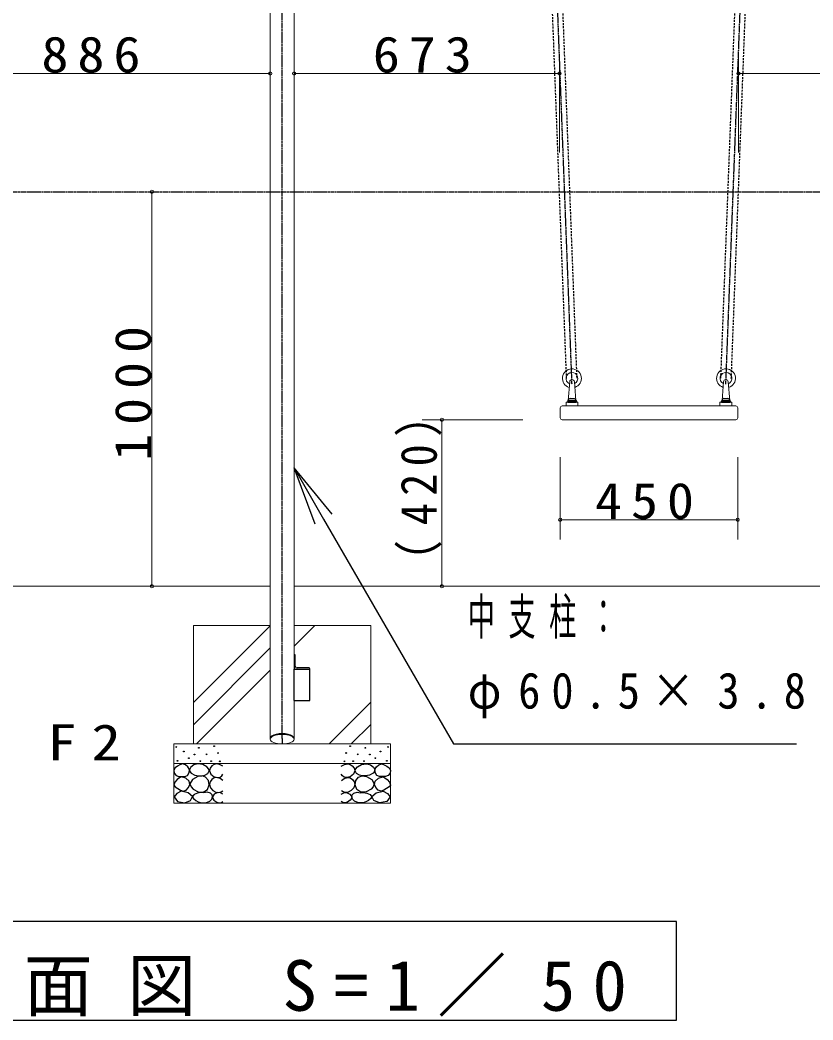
# Model space of a CAD drawing. Units: millimetres, scale not verified, with parts at other scales. Extents: x -19540 to 0, y -2390 to 13350.
# Drawn here: x -15310 to -13299, y 1500 to 4036 of the extents above; entities that cross this region are included whole.
import ezdxf

# ---------------------------------------------------------------- set-up
doc = ezdxf.new("R2010")
doc.units = ezdxf.units.MM
doc.linetypes.add('USER2', pattern=[6, 3, -1, 1, -1])
doc.linetypes.add('USER4', pattern=[8, 5, -3])
doc.layers.add('線', color=2, linetype='Continuous', lineweight=25)
doc.layers.add('補助', color=2, linetype='Continuous', lineweight=25)
doc.styles.add('ＭＳ ゴシック', font='')
doc.styles.get('ＭＳ ゴシック').set_extended_font_data('MS Gothic')

# ---------------------------------------------------------------- blocks, each defined once
blk = doc.blocks.new('dimension_origin')
at = {"color": 0, "linetype": 'Continuous', "lineweight": -2}
blk.add_circle((0, 0), 1.25, dxfattribs=at)

msp = doc.modelspace()

# ---------------------------------------------------------------- linework, layer by layer
at = {"layer": '線', "color": 20, "linetype": 'USER2'}
for p, q in [((-14645, 2213.775), (-14645, 5163.25)), ((-13910, 3112), (-13980, 4939.95)), ((-13520, 3112), (-13450, 4939.95)), ((-16604.673, 3600), (-12804.329, 3600)), ((-14645, 2213.775), (-14645, 2200))]:
    msp.add_line(p, q, dxfattribs=at)
at = {"layer": '線', "color": 7, "lineweight": 13}
for p, q in [((-14675.25, 2211.974), (-14675.25, 4982.534)), ((-14614.75, 2211.974), (-14614.75, 4982.534)), ((-13919.712, 3070.689), (-13915.982, 3118.467)), ((-13900.288, 3070.689), (-13904.018, 3118.467)), ((-13529.712, 3070.689), (-13525.982, 3118.467)), ((-13510.288, 3070.689), (-13514.018, 3118.467)), ((-13940, 3052), (-13940, 3027)), ((-13935, 3057), (-13495, 3057)), ((-13925, 3058.2), (-13925, 3065.8)), ((-13923.8, 3067), (-13896.2, 3067)), ((-13923.8, 3057), (-13896.2, 3057)), ((-13895, 3058.2), (-13895, 3065.8)), ((-13535, 3058.2), (-13535, 3065.8)), ((-13533.8, 3067), (-13506.2, 3067)), ((-13533.8, 3057), (-13506.2, 3057)), ((-13505, 3058.2), (-13505, 3065.8)), ((-13490, 3052), (-13490, 3027)), ((-13935, 3022), (-13495, 3022)), ((-14675.25, 2600), (-16781, 2600)), ((-12628.002, 2600), (-14614.75, 2600)), ((-14870, 2500), (-14870, 2200)), ((-14675.25, 2500), (-14870, 2500)), ((-14420, 2500), (-14614.75, 2500)), ((-14420, 2200), (-14420, 2500)), ((-14675.25, 2211.974), (-14675.25, 2213.775)), ((-14614.75, 2211.974), (-14614.75, 2213.769)), ((-14920, 2200), (-14920, 2050)), ((-14920, 2200), (-14370, 2200)), ((-14370, 2050), (-14370, 2200)), ((-14920, 2150), (-14370, 2150)), ((-14920, 2050), (-14370, 2050))]:
    msp.add_line(p, q, dxfattribs=at)
at = {"layer": '線', "color": 4, "linetype": 'USER4'}
for p, q in [((-13923.814, 3126.487), (-13993.24, 4939.443)), ((-13897.334, 3127.501), (-13966.76, 4940.457)), ((-13532.666, 3127.501), (-13463.24, 4940.457)), ((-13506.186, 3126.487), (-13436.76, 4939.443))]:
    msp.add_line(p, q, dxfattribs=at)
at = {"layer": '線'}
for p, q in [((-13920.75, 3070), (-13899.25, 3070)), ((-13920.75, 3070), (-13920.75, 3067)), ((-13920.5, 3071), (-13920.5, 3070)), ((-13920.5, 3071), (-13899.5, 3071)), ((-13920.5, 3070), (-13899.5, 3070)), ((-13915, 3075.8), (-13905, 3075.8)), ((-13900.389, 3067), (-13901.193, 3070)), ((-13899.25, 3067), (-13900.054, 3070)), ((-13899.5, 3071), (-13899.5, 3070)), ((-13899.25, 3070), (-13899.25, 3067)), ((-13530.75, 3070), (-13509.25, 3070)), ((-13530.75, 3070), (-13530.75, 3067)), ((-13530.5, 3071), (-13530.5, 3070)), ((-13530.5, 3071), (-13509.5, 3071)), ((-13530.5, 3070), (-13509.5, 3070)), ((-13525, 3075.8), (-13515, 3075.8)), ((-13510.389, 3067), (-13511.193, 3070)), ((-13509.25, 3067), (-13510.054, 3070)), ((-13509.5, 3071), (-13509.5, 3070)), ((-13509.25, 3070), (-13509.25, 3067)), ((-13920.75, 3067), (-13899.25, 3067)), ((-13530.75, 3067), (-13509.25, 3067)), ((-14613.75, 2426.315), (-14614.75, 2426.315)), ((-14614.75, 2426.315), (-14614.75, 2389.582)), ((-14611.75, 2397.082), (-14611.75, 2424.315)), ((-14614.75, 2310.418), (-14614.75, 2389.582)), ((-14614.75, 2389.582), (-14574.75, 2389.582)), ((-14576.75, 2392.582), (-14607.25, 2392.582)), ((-14574.75, 2389.582), (-14574.75, 2390.582)), ((-14574.75, 2310.418), (-14574.75, 2389.582)), ((-14614.75, 2310.418), (-14574.75, 2310.418))]:
    msp.add_line(p, q, dxfattribs=at)
at = {"layer": '線', "color": 7, "lineweight": 13}
for centre, radius, start, end in [((-13910.336, 3126.994), 24, 92.13729, 253.59569), ((-13910.336, 3126.994), 24, 288.04255, 92.13729), ((-13519.664, 3126.994), 24, 87.86271, 251.95745), ((-13519.664, 3126.994), 24, 286.40431, 87.86271), ((-13910.336, 3126.994), 15, 92.13729, 246.20496), ((-13910, 3118), 6, 4.46422, 175.53578), ((-13910.336, 3126.994), 15, 296.52804, 92.13729), ((-13519.664, 3126.994), 15, 87.86271, 243.47196), ((-13520, 3118), 6, 4.46422, 175.53578), ((-13519.664, 3126.994), 15, 293.79504, 87.86271), ((-13923.7, 3071), 4, 270, 355.53578), ((-13896.3, 3071), 4, 184.46422, 270), ((-13533.7, 3071), 4, 270, 355.53578), ((-13506.3, 3071), 4, 184.46422, 270), ((-13935, 3052), 5, 90, 180), ((-13923.8, 3065.8), 1.2, 90, 180), ((-13923.8, 3058.2), 1.2, 180, 270), ((-13896.2, 3065.8), 1.2, 0, 90), ((-13896.2, 3058.2), 1.2, 270, 0), ((-13533.8, 3065.8), 1.2, 90, 180), ((-13533.8, 3058.2), 1.2, 180, 270), ((-13506.2, 3065.8), 1.2, 0, 90), ((-13506.2, 3058.2), 1.2, 270, 0), ((-13495, 3052), 5, 0, 90), ((-13935, 3027), 5, 180, 270), ((-13495, 3027), 5, 270, 0)]:
    msp.add_arc(centre, radius, start, end, dxfattribs=at)
at = {"layer": '線'}
for centre, radius, start, end in [((-13910, 3064.52), 12.339, 113.90552, 148.31866), ((-13910, 3064.52), 12.339, 31.68134, 66.09448), ((-13520, 3064.52), 12.339, 113.90552, 148.31866), ((-13520, 3064.52), 12.339, 31.68134, 66.09448), ((-14613.75, 2424.315), 2, 0, 90), ((-14607.25, 2397.082), 4.5, 180, 270), ((-14576.75, 2390.582), 2, 0, 90)]:
    msp.add_arc(centre, radius, start, end, dxfattribs=at)
msp.add_ellipse((-14645, 2213.775), major_axis=(30.25, 0), ratio=0.39582, start_param=6.2826837, end_param=9.42477796, dxfattribs=at)
at = {"layer": '線', "color": 7, "lineweight": 13}
msp.add_ellipse((-14645, 2211.974), major_axis=(30.25, 0), ratio=0.39582, dxfattribs=at)
at = {"layer": '補助', "lineweight": 13}
for p, q in [((-14675.25, 3700), (-14675.25, 3950)), ((-14614.75, 3700), (-14614.75, 3950)), ((-13941.947, 3700), (-13941.947, 3950)), ((-13488.053, 3700), (-13488.053, 3950)), ((-15561.654, 3900), (-14675.25, 3900)), ((-14614.75, 3900), (-13941.947, 3900)), ((-13488.053, 3900), (-12804.329, 3900)), ((-14975.25, 2600), (-14975.25, 3600)), ((-14035, 3022), (-14290, 3022)), ((-14240, 2600), (-14240, 3022)), ((-13940, 2927), (-13940, 2718.279)), ((-13490, 2927), (-13490, 2718.279)), ((-13490, 2768.279), (-13940, 2768.279)), ((-14775.25, 2600), (-15025.25, 2600)), ((-14035, 2600), (-14290, 2600)), ((-14870, 2304.74), (-14675.25, 2499.49)), ((-14614.75, 2447.737), (-14562.487, 2500)), ((-14870, 2248.613), (-14675.25, 2443.363)), ((-14862.487, 2200), (-14675.25, 2387.237)), ((-14525.727, 2200), (-14420, 2305.727)), ((-14469.6, 2200), (-14420, 2249.6))]:
    msp.add_line(p, q, dxfattribs=at)
at = {"layer": '補助'}
for p, q in [((-14561.401, 2757.596), (-14614.75, 2900)), ((-14518.099, 2782.596), (-14614.75, 2900)), ((-14614.75, 2900), (-14539.75, 2770.096)), ((-14539.75, 2770.096), (-14210.605, 2200)), ((-14210.605, 2200), (-14160.605, 2200)), ((-14160.605, 2200), (-13340.832, 2200))]:
    msp.add_line(p, q, dxfattribs=at)
for points in [[(-14897.551, 2149.402), (-14904.014, 2146.862), (-14910.225, 2143.382), (-14916.083, 2139.344), (-14919.731, 2133.877), (-14918.719, 2126.294), (-14913.711, 2119.935), (-14906.845, 2117.345), (-14899.136, 2117.084), (-14891.523, 2117.688), (-14885.194, 2120.252), (-14881.442, 2125.538), (-14880.125, 2131.976), (-14880.973, 2137.181), (-14883.927, 2142.115), (-14890.087, 2146.942)], [(-14858.127, 2149.493), (-14863.032, 2148.876), (-14868.669, 2146.79), (-14876.64, 2141.002), (-14880.292, 2134.086), (-14879.417, 2130.124), (-14875.696, 2125.707), (-14866.205, 2120.934), (-14856.235, 2119.49), (-14848.885, 2119.318), (-14841.369, 2120.842), (-14833.77, 2125.456), (-14830.016, 2131.653), (-14830.986, 2136.306), (-14835.693, 2141.654), (-14846.361, 2147.861)], [(-14431.873, 2149.493), (-14426.968, 2148.876), (-14421.331, 2146.79), (-14413.36, 2141.002), (-14409.708, 2134.086), (-14410.583, 2130.124), (-14414.304, 2125.707), (-14423.795, 2120.934), (-14433.765, 2119.49), (-14441.115, 2119.318), (-14448.631, 2120.842), (-14456.23, 2125.456), (-14459.984, 2131.653), (-14459.014, 2136.306), (-14454.307, 2141.654), (-14443.639, 2147.861)], [(-14392.449, 2149.402), (-14385.986, 2146.862), (-14379.775, 2143.382), (-14373.917, 2139.344), (-14370.269, 2133.877), (-14371.281, 2126.294), (-14376.289, 2119.935), (-14383.155, 2117.345), (-14390.864, 2117.084), (-14398.477, 2117.688), (-14404.806, 2120.252), (-14408.558, 2125.538), (-14409.875, 2131.976), (-14409.027, 2137.181), (-14406.073, 2142.115), (-14399.913, 2146.942)], [(-14900.086, 2116.45), (-14905.415, 2113.657), (-14910.859, 2109.479), (-14917.308, 2102.659), (-14919.731, 2095.855), (-14916.103, 2091.027), (-14909.592, 2086.666), (-14902.954, 2082.379), (-14896.284, 2080.329), (-14888.64, 2082.776), (-14882.343, 2089.201), (-14879.236, 2097.478), (-14880.759, 2105.994), (-14888.917, 2113.245)], [(-14870.831, 2085.163), (-14858.242, 2078.307), (-14844.883, 2077.324), (-14834.599, 2084.778), (-14829.747, 2096.515), (-14832.027, 2107.293), (-14838.936, 2115.436), (-14847.761, 2118.869), (-14858.938, 2117.598), (-14872.692, 2109.543), (-14878.669, 2098.678), (-14876.034, 2091.484)], [(-14419.169, 2085.163), (-14431.758, 2078.307), (-14445.117, 2077.324), (-14455.401, 2084.778), (-14460.253, 2096.515), (-14457.973, 2107.293), (-14451.064, 2115.436), (-14442.239, 2118.869), (-14431.062, 2117.598), (-14417.308, 2109.543), (-14411.331, 2098.678), (-14413.966, 2091.484)], [(-14389.914, 2116.45), (-14384.585, 2113.657), (-14379.141, 2109.479), (-14372.692, 2102.659), (-14370.269, 2095.855), (-14373.897, 2091.027), (-14380.408, 2086.666), (-14387.046, 2082.379), (-14393.716, 2080.329), (-14401.36, 2082.776), (-14407.657, 2089.201), (-14410.764, 2097.478), (-14409.241, 2105.994), (-14401.083, 2113.245)], [(-14900.905, 2080.517), (-14912.225, 2074.498), (-14919.036, 2065.683), (-14910.549, 2054.413), (-14892.114, 2050.299), (-14877.761, 2056.41), (-14872.335, 2066.782), (-14883.117, 2075.89)], [(-14389.095, 2080.517), (-14377.775, 2074.498), (-14370.964, 2065.683), (-14379.451, 2054.413), (-14397.886, 2050.299), (-14412.239, 2056.41), (-14417.665, 2066.782), (-14406.883, 2075.89)], [(-14843.802, 2076.373), (-14851.337, 2076.999), (-14859.479, 2075.562), (-14868.406, 2071.504), (-14872.723, 2066.102), (-14870.037, 2061.419), (-14864.074, 2056.912), (-14857.595, 2053.068), (-14850.289, 2050.695), (-14838.44, 2050.928), (-14828.124, 2055.02), (-14823.421, 2059.827), (-14821.367, 2065.561), (-14822.427, 2070.709), (-14826.503, 2075.292), (-14834.901, 2077.832)], [(-14446.198, 2076.373), (-14438.663, 2076.999), (-14430.521, 2075.562), (-14421.594, 2071.504), (-14417.277, 2066.102), (-14419.963, 2061.419), (-14425.926, 2056.912), (-14432.405, 2053.068), (-14439.711, 2050.695), (-14451.56, 2050.928), (-14461.876, 2055.02), (-14466.579, 2059.827), (-14468.633, 2065.561), (-14467.573, 2070.709), (-14463.497, 2075.292), (-14455.099, 2077.832)], [(-15645, 1750), (-15645, 1500), (-13645, 1500), (-13645, 1750)]]:
    msp.add_lwpolyline(points, close=True, dxfattribs=at)
for points in [[(-14795, 2143.299), (-14803.427, 2148.154), (-14812.11, 2149.636), (-14817.729, 2147.948), (-14822.883, 2144.249), (-14827.355, 2138.941), (-14829.22, 2132.209), (-14825.552, 2123.439), (-14817.496, 2117), (-14809.197, 2114.621), (-14801.971, 2115.733), (-14797.921, 2119.109), (-14795, 2123.654)], [(-14495, 2143.299), (-14486.573, 2148.154), (-14477.89, 2149.636), (-14472.271, 2147.948), (-14467.117, 2144.249), (-14462.645, 2138.941), (-14460.78, 2132.209), (-14464.448, 2123.439), (-14472.504, 2117), (-14480.803, 2114.621), (-14488.029, 2115.733), (-14492.079, 2119.109), (-14495, 2123.654)], [(-14795.317, 2107.178), (-14802.457, 2112.64), (-14810.526, 2115.099), (-14817.231, 2113.875), (-14823.199, 2110.03), (-14827.592, 2104.249), (-14829.22, 2097.039), (-14826.556, 2088.431), (-14820.348, 2081.513), (-14812.709, 2077.642), (-14805.139, 2076.761), (-14799.985, 2078.2), (-14795.317, 2080.88)], [(-14494.683, 2107.178), (-14487.543, 2112.64), (-14479.474, 2115.099), (-14472.769, 2113.875), (-14466.801, 2110.03), (-14462.408, 2104.249), (-14460.78, 2097.039), (-14463.444, 2088.431), (-14469.652, 2081.513), (-14477.291, 2077.642), (-14484.861, 2076.761), (-14490.015, 2078.2), (-14494.683, 2080.88)], [(-14795, 2072.642), (-14801.018, 2075.96), (-14808.308, 2076.761), (-14817.024, 2072.427), (-14821.298, 2065.671), (-14820.686, 2062.001), (-14817.813, 2057.75), (-14810.651, 2052.278), (-14803.238, 2050.462), (-14798.942, 2051.514), (-14795, 2053.631)], [(-14495, 2072.642), (-14488.982, 2075.96), (-14481.692, 2076.761), (-14472.976, 2072.427), (-14468.702, 2065.671), (-14469.314, 2062.001), (-14472.187, 2057.75), (-14479.349, 2052.278), (-14486.762, 2050.462), (-14491.058, 2051.514), (-14495, 2053.631)]]:
    msp.add_lwpolyline(points, dxfattribs=at)
for centre in [(-14913.394, 2192.177), (-14894.383, 2180.77), (-14856.044, 2189.959), (-14817.583, 2194.091), (-14472.417, 2194.091), (-14433.956, 2189.959), (-14395.617, 2180.77), (-14376.606, 2192.177), (-14910.225, 2157.323), (-14881.392, 2163.977), (-14867.451, 2173.483), (-14852.559, 2156.373), (-14836.504, 2173.549), (-14824.881, 2156.521), (-14807.582, 2177.063), (-14802.717, 2155.98), (-14487.283, 2155.98), (-14482.418, 2177.063), (-14465.119, 2156.521), (-14453.496, 2173.549), (-14437.441, 2156.373), (-14422.549, 2173.483), (-14408.608, 2163.977), (-14379.775, 2157.323)]:
    msp.add_circle(centre, 1, dxfattribs=at)

# ---------------------------------------------------------------- block references
at = {"layer": '補助', "lineweight": 13, "xscale": 3.33, "yscale": 3.33}
for p, rotation in [((-14675.25, 3900), 180), ((-13941.947, 3900), 180), ((-14975.25, 3600), 270), ((-14240, 3022), 270), ((-13490, 2768.279), 180), ((-14975.25, 2600), 90), ((-14240, 2600), 90)]:
    msp.add_blockref('dimension_origin', p, dxfattribs=dict(at, rotation=rotation))
for p in [(-14614.75, 3900), (-13488.053, 3900), (-13940, 2768.279)]:
    msp.add_blockref('dimension_origin', p, dxfattribs=at)

# ---------------------------------------------------------------- texts
at = {"layer": '補助', "style": 'ＭＳ ゴシック'}
for s, insert, char_height, attachment_point in [('\\T1.33;\\W1.1;886', (-15118.452, 3901), 91.64, 8), ('\\T1.33;\\W1.1;673', (-14278.349, 3901), 91.64, 8), ('\\T1.33;\\W1.1;450', (-13715, 2769.279), 91.64, 8), ('\\T1.5;\\W0.55;中支柱：', (-14174.355, 2568.75), 91.64, 1), ('\\T1.5;\\W0.9;φ60.5×3.8', (-14174.355, 2381.25), 91.64, 1), ('\\T1.5;\\W1.2;F2', (-15240.833, 2158.333), 91.64, 7), ('\\T1.5;立面図\\~S=1／50', (-14645, 1508.333), 128.3, 8)]:
    msp.add_mtext(s, dxfattribs=dict(at, insert=insert, char_height=char_height, attachment_point=attachment_point))
at = {"layer": '補助', "char_height": 91.64, "attachment_point": 8, "rotation": 90, "style": 'ＭＳ ゴシック'}
for s, insert in [('\\T1.33;\\W1.1;1000', (-14976.25, 3100)), ('\\T1.33;\\W0.9;（420）', (-14241, 2866.524))]:
    msp.add_mtext(s, dxfattribs=dict(at, insert=insert))

doc.saveas('drawing.dxf')
